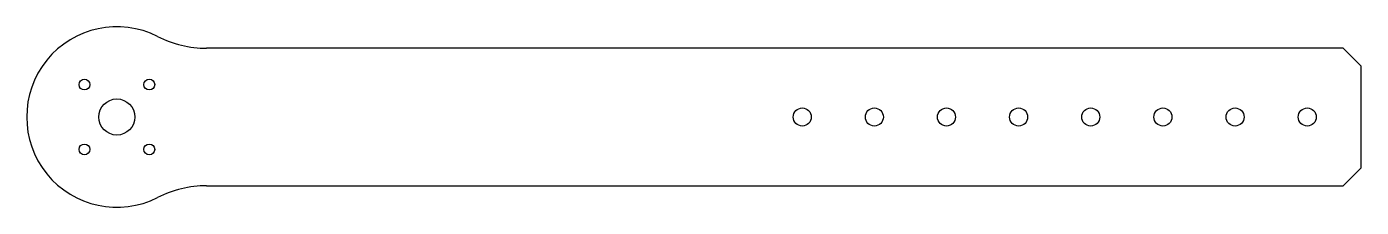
# Model space of a CAD drawing. Header units: millimetres. Extents: x -25 to 345, y -25 to 25.
import ezdxf

# ---------------------------------------------------------------- set-up
doc = ezdxf.new("R2010")
doc.units = ezdxf.units.MM

msp = doc.modelspace()

# ---------------------------------------------------------------- linework, layer by layer
at = {"color": 7, "linetype": 'Continuous', "lineweight": 25}
for p, q in [((340, 19.05), (24.88, 19.05)), ((345, 14.05), (340, 19.05)), ((345, -14.05), (345, 14.05)), ((340, -19.05), (345, -14.05)), ((24.88, -19.05), (340, -19.05))]:
    msp.add_line(p, q, dxfattribs=at)
for centre, radius in [((-8.98, 8.98), 1.5), ((8.98, 8.98), 1.5), ((0, 0), 5), ((190, 0), 2.5), ((210, 0), 2.5), ((230, 0), 2.5), ((250, 0), 2.5), ((270, 0), 2.5), ((290, 0), 2.5), ((310, 0), 2.5), ((330, 0), 2.5), ((-8.98, -8.98), 1.5), ((8.98, -8.98), 1.5)]:
    msp.add_circle(centre, radius, dxfattribs=at)
for centre, radius, start, end in [((0, 0), 25, 63.1026, 296.8974), ((24.88, 49.05), 30, 243.1026, 270), ((24.88, -49.05), 30, 90, 116.8974)]:
    msp.add_arc(centre, radius, start, end, dxfattribs=at)

doc.saveas('drawing.dxf')
